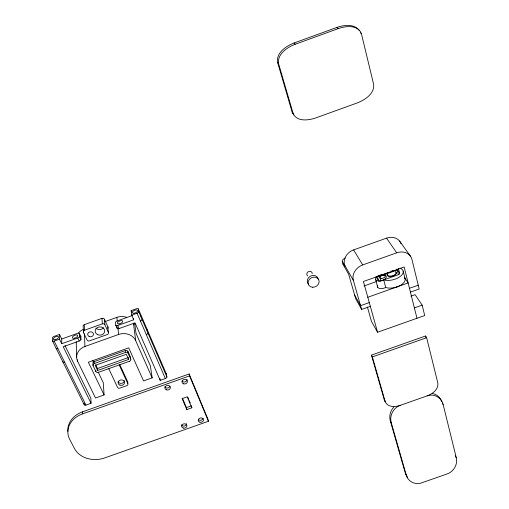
<?xml version="1.0" encoding="UTF-8"?>
<svg xmlns="http://www.w3.org/2000/svg" width="509" height="509" viewBox="0 0 509 509"><rect width="100%" height="100%" fill="white"/><g stroke="black" fill="none" stroke-linecap="round" stroke-linejoin="round"><path stroke-width="0.76" d="M61.735 338.988L77.623 333.312A1.909 0.872 -24.8 0 1 79.417 333.611L79.499 336.417A1.915 0.884 -24.9 0 1 77.75 337.995L61.735 343.721L61.735 338.988L59.515 334.458L54.202 336.354A1.915 0.865 -25.4 0 0 52.421 337.931L52.37 340.763L84.208 404.693A1.845 0.948 -26.3 0 0 85.951 405.1L91.079 403.274L90.85 398.261L64.961 345.554M61.735 343.721L59.489 339.166L59.515 334.458M130.317 358.597L130.565 358.12A1.731 1.476 -6.6 0 0 130.52 357.21L127.874 351.331A1.743 1.482 -6.3 0 0 127.193 350.644L126.639 350.446A2.227 1.896 -6.3 0 0 125.265 350.555L94.235 361.606A2.233 1.89 -3.7 0 0 93.166 362.37L92.931 362.847A1.743 1.476 -3.6 0 0 92.994 363.763L93.096 365.697L95.889 371.532L95.813 370.228M393.839 406.996C390.371 410.598 388.914 416.038 390.308 420.867L405.349 473.268L407.448 477.327M400.227 405.355C393.336 407.696 389.181 415.789 391.262 422.756L406.309 475.234C407.944 481.686 415.599 485.23 421.687 482.831L447.207 473.904C453.646 471.728 457.954 464.418 456.28 457.75L443.142 404.515C441.736 397.599 433.757 393.241 427.191 395.856L400.227 405.355C395.308 407.149 387.425 407.448 385.192 401.601L372.372 356.898L371.43 355.117L425.537 335.978L426.644 337.702L437.842 383.054C438.771 389.372 432.459 393.953 427.191 395.856M359.131 30.336C354.016 23.56 343.931 24.998 336.869 27.441L294.126 42.979C286.23 45.995 276.043 52.675 277.59 62.378L292.115 112.025L293.776 114.875M295.214 44.258C287.286 47.286 277.042 53.986 278.588 63.733L293.159 113.571C296.906 122.039 308.658 120.423 315.822 117.897L357.025 103.022C364.699 100.044 374.611 93.904 373.663 84.469L361.396 33.67C358.018 24.553 345.56 25.927 338.161 28.644L295.214 44.258L294.126 42.979M397.44 286.739L396.899 286.93M84.265 324.678L101.965 318.348A1.902 1.654 -3.3 0 1 104.434 319.245L107.902 326.848L108.36 332.39A1.909 1.648 -4 0 1 107.278 334.547L89.527 340.884A1.915 1.642 -2.5 0 1 87.033 340.006L83.425 332.402L83.215 326.829A1.909 1.648 -1.7 0 1 84.265 324.678L84.488 330.233A1.928 1.654 -1.9 0 0 83.425 332.402M115.785 325.232A1.909 0.891 -23.7 0 0 117.655 325.518L133.708 319.786L131.685 315.154L131.106 310.643L136.431 308.74A1.902 0.878 -23 0 1 138.333 308.995L166.398 374.064L166.895 376.953A1.826 0.961 -23.5 0 1 165.349 378.537L160.201 380.363L135.05 322.859L119.03 328.579A1.902 0.897 -23.7 0 1 117.159 328.286L115.785 325.232L115.518 322.483A1.896 0.884 -23.7 0 1 117.197 320.937L132.397 315.51M105.019 321.593L116.885 317.349A12.82 11.096 -5.4 0 1 126.741 317.355M52.37 340.763A1.928 0.872 -25.4 0 0 54.139 341.081L59.489 339.166M84.488 330.233L102.366 323.845A1.921 1.661 -3.5 0 1 104.854 324.742L108.36 332.39M131.685 315.154L137.055 313.239A1.909 0.891 -23 0 0 138.715 311.693L138.333 308.995M79.417 333.611L80.861 336.634L80.95 339.452A1.915 0.884 -24.9 0 1 79.207 341.03L63.218 346.737L91.079 403.274M345.255 257.993A5.453 2.628 -16.4 0 0 342.392 261.753L344.892 266.137L344.561 264.992A12.878 11.026 -31.2 0 1 353.59 249.9L386.535 238.142A12.967 10.988 -33.9 0 1 401.105 243.766M77.623 361.307A13.272 11.249 -3 0 1 84.933 346.489L118.597 334.47A13.221 11.325 -5.9 0 1 135.687 340.61L152.159 377.875L143.57 380.929L128.713 347.851L88.362 362.236L104.09 394.959L95.52 398L77.623 361.307L77.584 359.761M370.336 306.354L361.632 309.447L353.348 280.37A13.279 11.249 -30.6 0 1 362.72 264.922L396.708 252.808A13.368 11.211 -33.3 0 1 411.972 259.501L419.168 289.01L410.439 292.115M93.096 365.704A1.75 1.476 -3.7 0 1 93.032 364.788L93.274 364.31A2.24 1.89 -3.7 0 1 94.343 363.547L125.468 352.451A2.233 1.902 -6.3 0 1 126.849 352.343L127.403 352.54A1.743 1.489 -6.4 0 1 128.09 353.233L130.743 359.119A1.737 1.476 -6.7 0 1 130.781 360.035L130.539 360.512A2.227 1.89 -6.6 0 1 129.464 361.269M97.652 370.476L97.537 368.529L128.421 357.528L128.637 359.443L97.652 370.476L95.215 365.373L126.308 354.296L128.637 359.443M129.464 361.275L98.517 372.295A2.233 1.877 -4.1 0 1 97.143 372.403L96.583 372.213A1.743 1.47 -4 0 1 95.883 371.532M378.575 280.739L377.334 276.113A1.883 0.942 -15.3 0 0 379.606 276.311L397.211 270.044A1.89 0.935 -14.7 0 0 398.42 268.606L399.603 273.257A1.883 0.942 -14.6 0 1 398.394 274.701L380.847 280.949A1.877 0.942 -15.2 0 1 378.575 280.739L376.03 276.635M363.916 286.007L376.342 281.585M367.803 297.269L408.142 282.934L404.661 277.78M369.286 302.581L360.557 305.686L354.639 295.074M409.484 288.304L418.233 285.193M82.541 411.832L189.151 373.975L207.977 419.257L208.423 421.261L104.733 457.915A23.395 18.827 -5.2 0 1 74.499 448.575L69.663 439.286A23.567 19.068 -4.7 0 1 82.604 413.868L82.541 411.832A23.49 19.037 -4.7 0 0 67.92 431.492M410.948 296.149L415.102 294.673L422.165 305.158L424.703 315.535L377.551 332.243L371.411 321.319L367.403 307.029M82.604 413.868L189.558 375.896L189.151 373.975M414.39 307.92L422.165 305.158M186.822 409.58L186.434 407.588L191.454 405.813L191.855 407.798L186.822 409.58L182.139 398.63L187.21 396.835L191.855 407.798M372.372 356.898L426.644 337.702M432.313 393.451C436.633 394.119 440.317 397.395 441.691 401.525M360.474 32.856L361.396 33.67M336.869 27.441L338.161 28.644M385.383 401.836L384.244 399.743L371.43 355.117M277.59 62.378L278.588 63.733M399.552 241.024L410.744 256.612M386.535 238.142L396.708 252.808M292.115 112.025L293.159 113.571M399.603 273.257L396.886 269.21A1.864 0.929 -14.7 0 0 396.759 269.07M353.59 249.9L362.72 264.922M442.404 403.287L443.142 404.515M455.18 455.829L456.28 457.75M344.561 264.992L353.348 280.37M342.392 261.753L343.263 264.782L348.69 274.319L355.708 298.783L361.632 309.447M384.244 399.743L385.192 401.601M390.308 420.867L391.262 422.756M54.139 341.081L85.951 405.1M405.349 473.268L406.309 475.234M77.75 337.995L79.207 341.03M92.536 360.2L93.541 362.313M98.237 372.149L103.27 382.698L104.09 394.959M79.499 336.417L80.95 339.452M95.711 364.711L97.537 368.529M108.761 368.643L117.509 387.298A1.845 1.54 -6.2 0 0 119.889 388.106L126.76 385.663A1.845 1.54 -6.7 0 0 127.829 383.633L127.619 381.674L119.685 364.431M119.208 364.928L127.829 383.633M117.655 325.518L119.03 328.579M131.106 310.643L131.685 311.96M137.055 313.239L165.349 378.537M138.715 311.693L166.895 376.953M182.387 398.114L186.434 407.588M187.745 397.058L188.674 399.247M189.291 400.704L190.213 402.893M189.558 375.896L208.423 421.261M377.551 332.243L363.413 281.502L404.159 266.996L416.979 318.271M375.68 279.721L377.742 287.35M380.662 275.038L380.789 275.515M379.606 276.311L380.847 280.949M404.311 277.335A11.643 5.904 -14.7 0 1 400.112 285.53A11.643 5.904 -14.7 0 1 385.707 287.477L383.678 279.816A11.701 5.853 -14.8 0 0 399.756 276.82A11.701 5.853 -14.8 0 0 400.131 268.288M397.211 270.044L398.394 274.701M403.185 271.125L405.119 278.811M425.537 335.978L425.918 337.512M159.871 378.289L160.201 380.363M152.159 377.875L150.397 365.933L135.992 333.179L134.694 323.291M133.511 318.271L133.708 319.786M133.772 323.113L133.956 324.513L133.473 323.412L135.687 340.61M130.52 357.21L130.743 359.119M127.874 351.331L128.083 353.233M125.265 350.548L125.468 352.451M116.885 317.349L117.274 321.243M117.973 328.248L118.597 334.47M117.025 326.905L117.159 328.286M104.434 319.245L104.854 324.742M101.965 318.348L102.366 323.845M94.235 361.606L94.337 363.541M84.437 333.783L84.933 346.489M84.157 403.179L84.208 404.693M76.255 341.787L76.63 357.191M107.902 326.848A1.89 1.635 -3.9 0 1 107.685 328.394M103.461 327.802A4.746 4.104 -3.1 0 1 95.832 328.05M186.523 423.653A2.647 2.157 -11.4 0 1 184.404 426.039A2.647 2.157 -11.4 0 1 181.414 424.83M169.955 386.166A2.723 2.271 -10.2 0 1 167.474 388.043A2.723 2.271 -10.2 0 1 164.776 386.681M203.053 418.233A2.647 2.157 -12.7 0 1 201.049 420.167A2.647 2.157 -12.7 0 1 198.3 419.486M187.026 379.447A2.717 2.278 -11.7 0 1 185.091 381.89A2.717 2.278 -11.7 0 1 181.98 381.012M124.374 380.586A3.226 2.704 -6.2 0 1 121.581 383.328A3.226 2.704 -6.2 0 1 118.063 381.502M127.619 381.674A1.839 1.54 -6.7 0 1 127.492 382.997M64.567 362.064A1.902 0.897 -25.7 0 1 62.804 361.714M80.034 336.137A1.902 0.878 -24.9 0 1 80.861 336.634M57.892 348.64A1.915 0.884 -25.5 0 1 56.13 348.315M165.489 373.536A1.82 0.954 -23.4 0 1 166.398 374.064M146.624 329.838A1.871 0.903 -23.1 0 1 147.534 330.322M147.954 333.083A1.883 0.916 -23.2 0 1 146.325 334.642M140.891 316.216A1.89 0.891 -23 0 1 141.648 316.681M142.043 319.404A1.902 0.897 -23.1 0 1 140.395 320.95M308.715 284.34A5.675 4.899 -26.6 0 1 310.318 276.247A5.675 4.899 -26.6 0 1 318.22 279.034M307.71 275.916A2.8 2.43 -26.8 0 1 308.397 271.698A2.8 2.43 -26.8 0 1 312.24 273.594M78.481 333.045A12.871 11.026 -2.5 0 1 83.19 329.444M395.76 271.698A4.683 2.341 -14.8 0 1 392.401 275.846A4.683 2.341 -14.8 0 1 387.234 274.039M393.012 270.483A4.696 2.329 -14.9 0 1 391.027 271.246M385.707 287.477A5.574 2.838 -15.1 0 1 379.599 288.457A5.574 2.838 -15.1 0 1 377.761 285.689M395.639 271.933A4.676 2.341 -14.8 0 1 392.484 276.234A4.676 2.341 -14.8 0 1 387.444 274.166M343.263 264.782A5.446 2.634 -16.3 0 1 343.371 263.21M378.48 276.094A1.877 0.935 -15.3 0 0 379.345 275.897L386.382 273.397A1.883 0.935 -15 0 0 387.553 272.608M89.145 336.468A2.882 2.475 -2.5 0 0 93.452 334.26A2.882 2.475 -2.5 0 0 89.126 332.18A2.882 2.475 -2.5 0 0 89.145 336.468M97.55 334.642A4.797 4.136 -3.3 0 0 104.746 330.965A4.797 4.136 -3.3 0 0 97.569 327.478A4.797 4.136 -3.3 0 0 97.55 334.642M183.31 428.056A2.653 2.157 -11.5 0 0 186.879 425.467A2.653 2.157 -11.5 0 0 182.629 424.385A2.653 2.157 -11.5 0 0 183.31 428.056M166.449 389.843A2.73 2.278 -10.2 0 0 170.369 387.438A2.73 2.278 -10.2 0 0 166.157 385.905A2.73 2.278 -10.2 0 0 166.449 389.843M199.903 422.19A2.653 2.163 -12.7 0 0 203.492 419.594A2.653 2.163 -12.7 0 0 199.261 418.5A2.653 2.163 -12.7 0 0 199.903 422.19M183.724 383.869A2.73 2.284 -11.7 0 0 187.395 381.171A2.73 2.284 -11.7 0 0 183.024 379.981A2.73 2.284 -11.7 0 0 183.724 383.869M119.978 385.122A3.232 2.704 -6.3 0 0 124.559 382.278A3.232 2.704 -6.3 0 0 119.494 380.458A3.232 2.704 -6.3 0 0 119.978 385.122M74.174 338.243A2.869 1.317 -24.9 0 0 77.635 335.406A2.869 1.317 -24.9 0 0 73.271 336.15A2.869 1.317 -24.9 0 0 74.174 338.243M55.048 339.726A2.882 1.304 -25.4 0 0 58.567 336.882A2.882 1.304 -25.4 0 0 54.228 337.62A2.882 1.304 -25.4 0 0 55.048 339.726M119.106 323.915A2.85 1.33 -23.6 0 0 122.726 321.198A2.85 1.33 -23.6 0 0 118.432 321.701A2.85 1.33 -23.6 0 0 119.106 323.915M134.007 313.245A2.857 1.323 -23.1 0 0 137.608 310.541A2.857 1.323 -23.1 0 0 133.269 311.069A2.857 1.323 -23.1 0 0 134.007 313.245M312.666 287.248A5.694 4.912 -26.5 0 0 318.806 279.874A5.694 4.912 -26.5 0 0 309.338 279.416A5.694 4.912 -26.5 0 0 312.666 287.248M381.432 278.359A2.8 1.406 -15.1 0 0 385.243 276.126A2.8 1.406 -15.1 0 0 380.917 275.973A2.8 1.406 -15.1 0 0 381.432 278.359M378.486 280.943A5.605 2.812 -15.2 0 0 386.369 276.61A5.605 2.812 -15.2 0 0 377.913 276.063A5.605 2.812 -15.2 0 0 378.486 280.943"/></g></svg>
